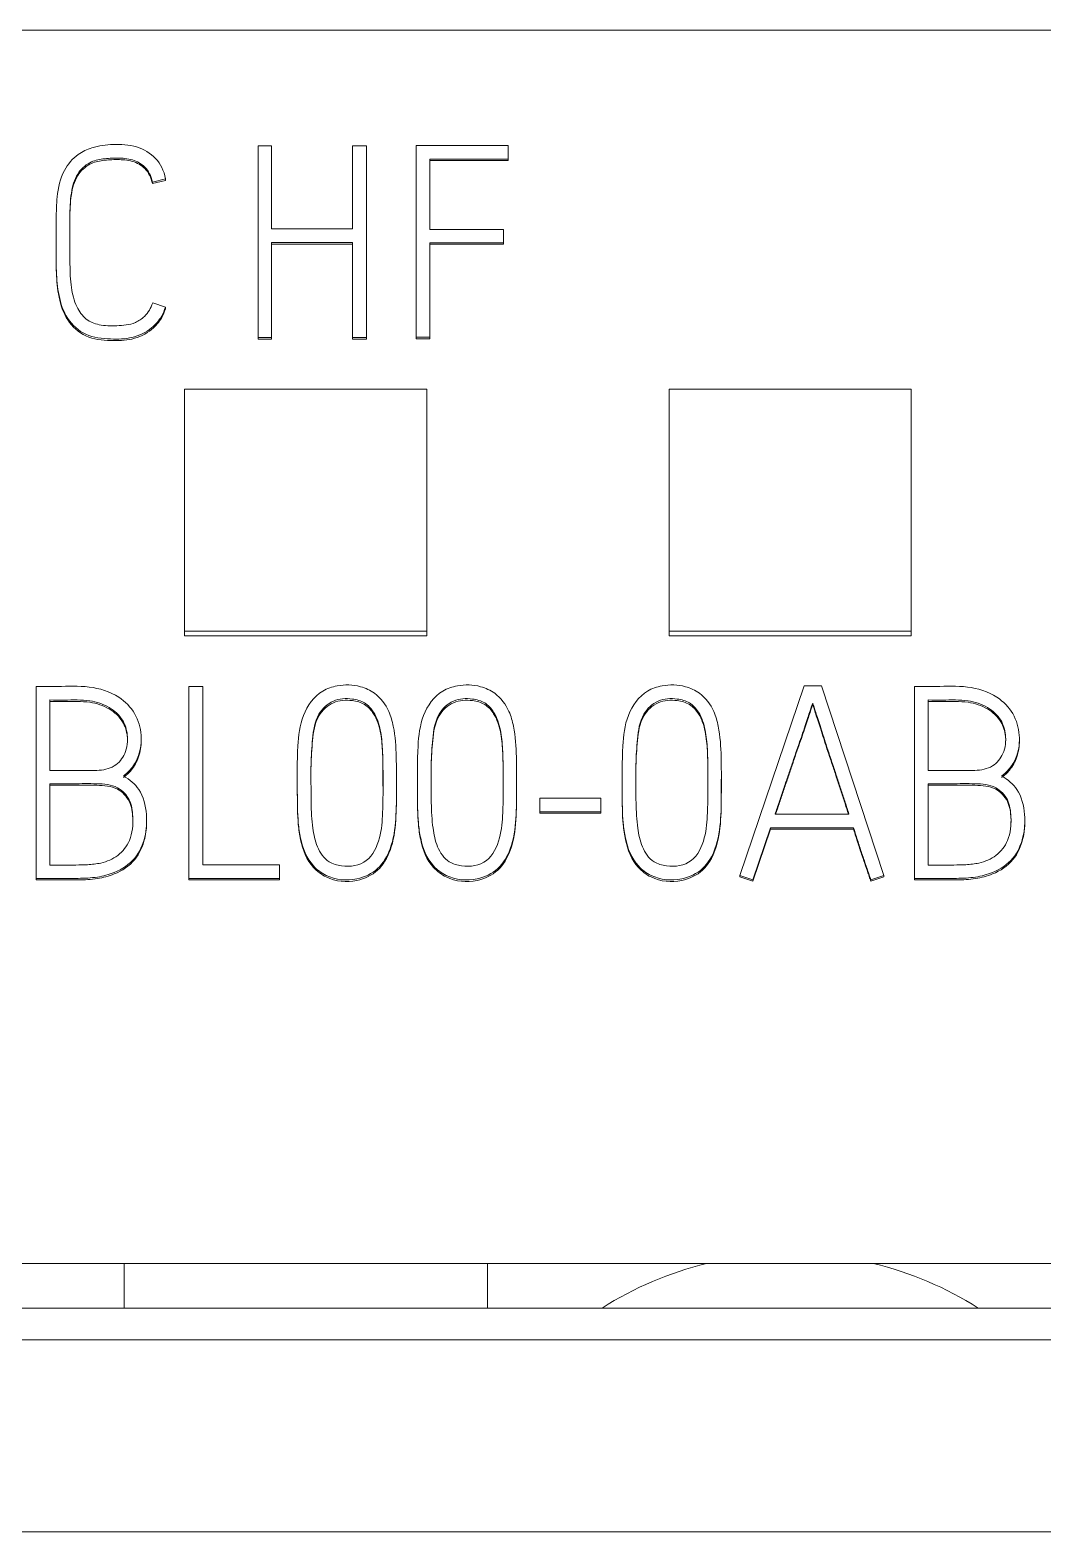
# Model space of a CAD drawing. Header units: millimetres. Extents: x 4137 to 6698, y 1400 to 3585.
# Drawn here: x 5161.37 to 5169.74, y 3360.38 to 3372.78 of the extents above; entities that cross this region are included whole.
import ezdxf

# ---------------------------------------------------------------- set-up
doc = ezdxf.new("R2010")
doc.units = ezdxf.units.MM
doc.layers.add('000-PI-Oprema', color=30, linetype='Continuous', lineweight=5)

msp = doc.modelspace()

# ---------------------------------------------------------------- linework, layer by layer
at = {"layer": '000-PI-Oprema', "color": 0, "linetype": 'ByBlock', "lineweight": 0}
for p, q in [((5176.048, 3372.778), (5151.248, 3372.778)), ((5163.254, 3371.822), (5163.254, 3370.24)), ((5163.365, 3371.822), (5163.254, 3371.822)), ((5163.365, 3371.136), (5163.365, 3371.822)), ((5164.149, 3371.822), (5164.035, 3371.822)), ((5164.035, 3371.822), (5164.035, 3371.136)), ((5164.149, 3370.24), (5164.149, 3371.822)), ((5164.559, 3371.825), (5164.559, 3370.242)), ((5165.32, 3371.825), (5164.559, 3371.825)), ((5165.32, 3371.712), (5165.32, 3371.825)), ((5164.672, 3371.131), (5164.672, 3371.712)), ((5164.672, 3371.712), (5165.32, 3371.712)), ((5164.672, 3371.7), (5165.32, 3371.7)), ((5165.32, 3371.712), (5165.32, 3371.7)), ((5162.491, 3371.55), (5162.382, 3371.523)), ((5162.491, 3371.537), (5162.382, 3371.51)), ((5162.382, 3371.523), (5162.382, 3371.51)), ((5162.491, 3371.55), (5162.491, 3371.537)), ((5161.588, 3371.188), (5161.588, 3371.175)), ((5161.588, 3371.053), (5161.588, 3371.066)), ((5164.035, 3371.136), (5163.365, 3371.136)), ((5165.28, 3371.131), (5164.672, 3371.131)), ((5165.28, 3371.021), (5165.28, 3371.131)), ((5163.365, 3370.24), (5163.365, 3371.023)), ((5163.365, 3371.023), (5164.035, 3371.023)), ((5163.365, 3371.011), (5164.035, 3371.011)), ((5164.035, 3371.023), (5164.035, 3370.24)), ((5164.672, 3370.242), (5164.672, 3371.021)), ((5164.672, 3371.021), (5165.28, 3371.021)), ((5164.672, 3371.009), (5165.28, 3371.009)), ((5165.28, 3371.021), (5165.28, 3371.009)), ((5161.587, 3370.888), (5161.587, 3370.875)), ((5162.384, 3370.526), (5162.489, 3370.489)), ((5162.489, 3370.489), (5162.489, 3370.476)), ((5163.254, 3370.24), (5163.365, 3370.24)), ((5163.254, 3370.24), (5163.254, 3370.227)), ((5163.254, 3370.227), (5163.365, 3370.227)), ((5163.365, 3370.24), (5163.365, 3370.227)), ((5164.035, 3370.24), (5164.035, 3370.227)), ((5164.035, 3370.24), (5164.149, 3370.24)), ((5164.035, 3370.227), (5164.149, 3370.227)), ((5164.149, 3370.24), (5164.149, 3370.227)), ((5164.559, 3370.242), (5164.672, 3370.242)), ((5164.559, 3370.242), (5164.559, 3370.229)), ((5164.559, 3370.229), (5164.672, 3370.229)), ((5164.672, 3370.242), (5164.672, 3370.229)), ((5162.648, 3369.814), (5162.648, 3367.815)), ((5164.648, 3369.814), (5162.648, 3369.814)), ((5164.648, 3367.815), (5164.648, 3369.814)), ((5166.648, 3369.814), (5166.648, 3367.815)), ((5168.648, 3369.814), (5166.648, 3369.814)), ((5168.648, 3367.815), (5168.648, 3369.814)), ((5162.648, 3367.815), (5162.648, 3367.777)), ((5162.648, 3367.815), (5164.648, 3367.815)), ((5162.648, 3367.777), (5164.648, 3367.777)), ((5164.648, 3367.815), (5164.648, 3367.777)), ((5166.648, 3367.815), (5166.648, 3367.777)), ((5166.648, 3367.815), (5168.648, 3367.815)), ((5166.648, 3367.777), (5168.648, 3367.777)), ((5168.648, 3367.815), (5168.648, 3367.777)), ((5161.421, 3365.774), (5161.421, 3367.359)), ((5162.684, 3367.359), (5162.684, 3365.774)), ((5162.797, 3367.359), (5162.684, 3367.359)), ((5162.797, 3365.886), (5162.797, 3367.359)), ((5167.764, 3367.363), (5167.233, 3365.798)), ((5167.906, 3367.363), (5167.764, 3367.363)), ((5168.423, 3365.798), (5167.906, 3367.363)), ((5168.674, 3365.774), (5168.674, 3367.359)), ((5161.535, 3367.247), (5161.535, 3366.666)), ((5167.835, 3367.222), (5167.835, 3367.21)), ((5168.787, 3367.247), (5168.787, 3366.666)), ((5162.289, 3366.911), (5162.289, 3366.931)), ((5169.542, 3366.911), (5169.542, 3366.931)), ((5163.578, 3366.625), (5163.578, 3366.612)), ((5164.57, 3366.625), (5164.57, 3366.612)), ((5166.261, 3366.625), (5166.261, 3366.612)), ((5161.535, 3366.555), (5161.535, 3365.884)), ((5164.397, 3366.581), (5164.397, 3366.594)), ((5165.389, 3366.581), (5165.389, 3366.594)), ((5167.08, 3366.581), (5167.08, 3366.594)), ((5168.787, 3366.555), (5168.787, 3365.884)), ((5165.58, 3366.437), (5165.58, 3366.324)), ((5166.086, 3366.437), (5165.58, 3366.437)), ((5166.086, 3366.324), (5166.086, 3366.437)), ((5162.334, 3366.239), (5162.334, 3366.251)), ((5165.58, 3366.324), (5165.58, 3366.312)), ((5165.58, 3366.324), (5166.086, 3366.324)), ((5165.58, 3366.312), (5166.086, 3366.312)), ((5166.086, 3366.324), (5166.086, 3366.312)), ((5168.134, 3366.305), (5167.524, 3366.305)), ((5169.586, 3366.239), (5169.586, 3366.251)), ((5167.34, 3365.763), (5167.486, 3366.192)), ((5167.34, 3365.75), (5167.486, 3366.18)), ((5167.486, 3366.192), (5167.486, 3366.18)), ((5167.486, 3366.192), (5168.172, 3366.192)), ((5167.486, 3366.18), (5168.172, 3366.18)), ((5168.172, 3366.192), (5168.172, 3366.18)), ((5163.432, 3365.886), (5162.797, 3365.886)), ((5163.432, 3365.774), (5163.432, 3365.886)), ((5161.421, 3365.774), (5161.421, 3365.761)), ((5162.684, 3365.774), (5162.684, 3365.761)), ((5162.684, 3365.774), (5163.432, 3365.774)), ((5162.684, 3365.761), (5163.432, 3365.761)), ((5163.432, 3365.774), (5163.432, 3365.761)), ((5167.233, 3365.798), (5167.233, 3365.786)), ((5167.233, 3365.798), (5167.34, 3365.763)), ((5167.233, 3365.786), (5167.34, 3365.75)), ((5167.34, 3365.763), (5167.34, 3365.75)), ((5168.314, 3365.763), (5168.423, 3365.798)), ((5168.314, 3365.75), (5168.423, 3365.786)), ((5168.314, 3365.763), (5168.314, 3365.75)), ((5168.423, 3365.798), (5168.423, 3365.786)), ((5168.674, 3365.774), (5168.674, 3365.761)), ((5176.048, 3362.595), (5151.248, 3362.595)), ((5162.148, 3362.595), (5162.148, 3362.227)), ((5165.148, 3362.595), (5165.148, 3362.227)), ((5176.148, 3362.227), (5151.148, 3362.227)), ((5176.148, 3361.964), (5151.148, 3361.964)), ((5152.148, 3360.378), (5175.148, 3360.378))]:
    msp.add_line(p, q, dxfattribs=at)
for start, end in [(103.753, 122.3801), (57.6199, 76.247)]:
    msp.add_arc((5167.648, 3359.778), 2.9, start, end, dxfattribs=at)
for points, knots in [([(5162.489, 3370.489), (5162.481, 3370.463), (5162.455, 3370.4), (5162.369, 3370.3), (5162.216, 3370.228), (5162.027, 3370.224), (5161.827, 3370.244), (5161.665, 3370.39), (5161.604, 3370.585), (5161.584, 3370.794), (5161.589, 3371.005), (5161.587, 3371.21), (5161.59, 3371.415), (5161.632, 3371.61), (5161.749, 3371.751), (5161.897, 3371.818), (5162.063, 3371.839), (5162.25, 3371.83), (5162.425, 3371.727), (5162.476, 3371.618), (5162.491, 3371.55)], [0, 0, 0, 0, 0.023749, 0.063372, 0.118592, 0.172501, 0.236244, 0.297229, 0.359591, 0.421629, 0.490644, 0.554667, 0.610982, 0.680492, 0.733777, 0.772528, 0.826559, 0.886213, 0.942216, 1, 1, 1, 1]), ([(5162.382, 3371.523), (5162.372, 3371.574), (5162.335, 3371.65), (5162.216, 3371.715), (5162.094, 3371.724), (5161.976, 3371.717), (5161.853, 3371.69), (5161.748, 3371.587), (5161.703, 3371.421), (5161.7, 3371.239), (5161.701, 3371.044), (5161.7, 3370.85), (5161.705, 3370.661), (5161.745, 3370.503), (5161.824, 3370.385), (5161.951, 3370.335), (5162.09, 3370.335), (5162.224, 3370.345), (5162.332, 3370.419), (5162.37, 3370.481), (5162.384, 3370.526)], [0, 0, 0, 0, 0.052928, 0.097969, 0.144851, 0.190624, 0.232935, 0.284925, 0.348337, 0.424764, 0.49245, 0.572241, 0.64631, 0.708712, 0.757514, 0.801091, 0.856423, 0.915681, 0.949914, 1, 1, 1, 1]), ([(5162.382, 3371.51), (5162.372, 3371.562), (5162.335, 3371.638), (5162.216, 3371.703), (5162.094, 3371.711), (5161.976, 3371.705), (5161.853, 3371.677), (5161.748, 3371.574), (5161.703, 3371.408), (5161.7, 3371.227), (5161.701, 3371.056), (5161.701, 3370.952), (5161.701, 3370.907)], [0, 0, 0, 0, 0.097342, 0.180178, 0.266401, 0.350584, 0.428399, 0.524015, 0.640638, 0.781197, 0.905681, 1, 1, 1, 1]), ([(5162.489, 3370.476), (5162.481, 3370.451), (5162.455, 3370.388), (5162.369, 3370.287), (5162.216, 3370.215), (5162.027, 3370.211), (5161.827, 3370.231), (5161.665, 3370.377), (5161.604, 3370.573), (5161.588, 3370.741), (5161.587, 3370.842), (5161.587, 3370.875)], [0, 0, 0, 0, 0.052439, 0.139927, 0.261857, 0.380889, 0.521635, 0.656293, 0.793992, 0.930972, 1, 1, 1, 1]), ([(5161.421, 3367.359), (5161.481, 3367.359), (5161.626, 3367.356), (5161.859, 3367.37), (5162.094, 3367.298), (5162.249, 3367.143), (5162.299, 3366.962), (5162.281, 3366.8), (5162.218, 3366.686), (5162.167, 3366.638), (5162.143, 3366.619)], [0, 0, 0, 0, 0.121799, 0.300471, 0.478612, 0.608153, 0.736749, 0.853072, 0.938599, 1, 1, 1, 1]), ([(5163.908, 3367.363), (5163.866, 3367.356), (5163.742, 3367.315), (5163.607, 3367.123), (5163.575, 3366.825), (5163.579, 3366.529), (5163.579, 3366.274), (5163.608, 3366.064), (5163.669, 3365.899), (5163.85, 3365.764), (5164.053, 3365.746), (5164.256, 3365.841), (5164.366, 3366.034), (5164.397, 3366.268), (5164.397, 3366.522), (5164.398, 3366.777), (5164.386, 3366.989), (5164.334, 3367.175), (5164.242, 3367.3), (5164.082, 3367.373), (5163.972, 3367.375), (5163.908, 3367.363)], [0, 0, 0, 0, 0.03125, 0.09375, 0.15625, 0.25, 0.3125, 0.34375, 0.40625, 0.4375, 0.5, 0.546875, 0.59375, 0.65625, 0.71875, 0.78125, 0.84375, 0.875, 0.921875, 0.953125, 1, 1, 1, 1]), ([(5164.9, 3367.363), (5164.858, 3367.356), (5164.734, 3367.315), (5164.599, 3367.123), (5164.567, 3366.825), (5164.571, 3366.529), (5164.571, 3366.274), (5164.6, 3366.064), (5164.661, 3365.899), (5164.842, 3365.764), (5165.045, 3365.746), (5165.248, 3365.841), (5165.358, 3366.034), (5165.389, 3366.268), (5165.389, 3366.522), (5165.39, 3366.777), (5165.378, 3366.989), (5165.326, 3367.175), (5165.234, 3367.3), (5165.074, 3367.373), (5164.964, 3367.375), (5164.9, 3367.363)], [0, 0, 0, 0, 0.03125, 0.09375, 0.15625, 0.25, 0.3125, 0.34375, 0.40625, 0.4375, 0.5, 0.546875, 0.59375, 0.65625, 0.71875, 0.78125, 0.84375, 0.875, 0.921875, 0.953125, 1, 1, 1, 1]), ([(5166.591, 3367.363), (5166.548, 3367.356), (5166.425, 3367.315), (5166.29, 3367.123), (5166.258, 3366.825), (5166.262, 3366.529), (5166.262, 3366.274), (5166.291, 3366.064), (5166.352, 3365.899), (5166.533, 3365.764), (5166.736, 3365.746), (5166.939, 3365.841), (5167.049, 3366.034), (5167.08, 3366.268), (5167.08, 3366.522), (5167.081, 3366.777), (5167.069, 3366.989), (5167.017, 3367.175), (5166.925, 3367.3), (5166.765, 3367.373), (5166.655, 3367.375), (5166.591, 3367.363)], [0, 0, 0, 0, 0.03125, 0.09375, 0.15625, 0.25, 0.3125, 0.34375, 0.40625, 0.4375, 0.5, 0.546875, 0.59375, 0.65625, 0.71875, 0.78125, 0.84375, 0.875, 0.921875, 0.953125, 1, 1, 1, 1]), ([(5168.674, 3367.359), (5168.733, 3367.359), (5168.879, 3367.356), (5169.112, 3367.37), (5169.346, 3367.298), (5169.501, 3367.143), (5169.551, 3366.962), (5169.534, 3366.8), (5169.471, 3366.686), (5169.419, 3366.638), (5169.395, 3366.619)], [0, 0, 0, 0, 0.121799, 0.300471, 0.478612, 0.608153, 0.736749, 0.853072, 0.938599, 1, 1, 1, 1]), ([(5161.535, 3366.666), (5161.583, 3366.666), (5161.668, 3366.665), (5161.798, 3366.666), (5161.927, 3366.661), (5162.072, 3366.684), (5162.17, 3366.807), (5162.185, 3366.951), (5162.142, 3367.093), (5162.026, 3367.199), (5161.853, 3367.253), (5161.685, 3367.245), (5161.575, 3367.247), (5161.535, 3367.247)], [0, 0, 0, 0, 0.089881, 0.159215, 0.241238, 0.333496, 0.41712, 0.515535, 0.593949, 0.688978, 0.794399, 0.924872, 1, 1, 1, 1]), ([(5162.177, 3366.909), (5162.177, 3366.922), (5162.173, 3366.977), (5162.142, 3367.081), (5162.026, 3367.186), (5161.853, 3367.241), (5161.685, 3367.232), (5161.575, 3367.234), (5161.535, 3367.234)], [0, 0, 0, 0, 0.046506, 0.200835, 0.387866, 0.595348, 0.852137, 1, 1, 1, 1]), ([(5164.134, 3367.223), (5164.104, 3367.241), (5164.016, 3367.264), (5163.87, 3367.256), (5163.728, 3367.122), (5163.702, 3366.923), (5163.689, 3366.717), (5163.692, 3366.539), (5163.692, 3366.364), (5163.701, 3366.205), (5163.734, 3366.033), (5163.818, 3365.908), (5163.978, 3365.862), (5164.17, 3365.89), (5164.271, 3366.111), (5164.287, 3366.348), (5164.287, 3366.596), (5164.285, 3366.824), (5164.269, 3366.999), (5164.226, 3367.135), (5164.164, 3367.204), (5164.134, 3367.223)], [0, 0, 0, 0, 0.03125, 0.078125, 0.125, 0.1875, 0.25, 0.3125, 0.34375, 0.40625, 0.453125, 0.5, 0.53125, 0.59375, 0.65625, 0.71875, 0.8125, 0.875, 0.921875, 0.96875, 1, 1, 1, 1]), ([(5164.134, 3367.21), (5164.104, 3367.228), (5164.016, 3367.251), (5163.87, 3367.243), (5163.728, 3367.109), (5163.702, 3366.91), (5163.692, 3366.747), (5163.691, 3366.65), (5163.691, 3366.623)], [0, 0, 0, 0, 0.114194, 0.285486, 0.456777, 0.685166, 0.913555, 1, 1, 1, 1]), ([(5165.126, 3367.223), (5165.096, 3367.241), (5165.008, 3367.264), (5164.862, 3367.256), (5164.72, 3367.122), (5164.694, 3366.923), (5164.681, 3366.717), (5164.684, 3366.539), (5164.684, 3366.364), (5164.693, 3366.205), (5164.726, 3366.033), (5164.81, 3365.908), (5164.97, 3365.862), (5165.162, 3365.89), (5165.263, 3366.111), (5165.279, 3366.348), (5165.279, 3366.596), (5165.277, 3366.824), (5165.261, 3366.999), (5165.218, 3367.135), (5165.156, 3367.204), (5165.126, 3367.223)], [0, 0, 0, 0, 0.03125, 0.078125, 0.125, 0.1875, 0.25, 0.3125, 0.34375, 0.40625, 0.453125, 0.5, 0.53125, 0.59375, 0.65625, 0.71875, 0.8125, 0.875, 0.921875, 0.96875, 1, 1, 1, 1]), ([(5165.126, 3367.21), (5165.096, 3367.228), (5165.008, 3367.251), (5164.862, 3367.243), (5164.72, 3367.109), (5164.694, 3366.91), (5164.684, 3366.747), (5164.683, 3366.65), (5164.683, 3366.623)], [0, 0, 0, 0, 0.114194, 0.285486, 0.456777, 0.685166, 0.913555, 1, 1, 1, 1]), ([(5166.817, 3367.223), (5166.787, 3367.241), (5166.699, 3367.264), (5166.553, 3367.256), (5166.411, 3367.122), (5166.385, 3366.923), (5166.372, 3366.717), (5166.375, 3366.539), (5166.375, 3366.364), (5166.384, 3366.205), (5166.417, 3366.033), (5166.501, 3365.908), (5166.661, 3365.862), (5166.853, 3365.89), (5166.954, 3366.111), (5166.969, 3366.348), (5166.97, 3366.596), (5166.968, 3366.824), (5166.952, 3366.999), (5166.909, 3367.135), (5166.847, 3367.204), (5166.817, 3367.223)], [0, 0, 0, 0, 0.03125, 0.078125, 0.125, 0.1875, 0.25, 0.3125, 0.34375, 0.40625, 0.453125, 0.5, 0.53125, 0.59375, 0.65625, 0.71875, 0.8125, 0.875, 0.921875, 0.96875, 1, 1, 1, 1]), ([(5166.817, 3367.21), (5166.787, 3367.228), (5166.699, 3367.251), (5166.553, 3367.243), (5166.411, 3367.109), (5166.385, 3366.91), (5166.375, 3366.747), (5166.374, 3366.65), (5166.374, 3366.623)], [0, 0, 0, 0, 0.114194, 0.285486, 0.456777, 0.685166, 0.913555, 1, 1, 1, 1]), ([(5167.524, 3366.305), (5167.535, 3366.337), (5167.557, 3366.402), (5167.59, 3366.501), (5167.624, 3366.6), (5167.657, 3366.697), (5167.688, 3366.79), (5167.719, 3366.878), (5167.747, 3366.959), (5167.772, 3367.034), (5167.793, 3367.099), (5167.811, 3367.152), (5167.825, 3367.192), (5167.832, 3367.214), (5167.835, 3367.222)], [0, 0, 0, 0, 0.106118, 0.213594, 0.322428, 0.429305, 0.530911, 0.627246, 0.716632, 0.797389, 0.869519, 0.929228, 0.972722, 1, 1, 1, 1]), ([(5167.835, 3367.222), (5167.837, 3367.214), (5167.845, 3367.192), (5167.857, 3367.152), (5167.875, 3367.099), (5167.896, 3367.034), (5167.92, 3366.959), (5167.946, 3366.878), (5167.975, 3366.79), (5168.006, 3366.697), (5168.038, 3366.6), (5168.071, 3366.501), (5168.103, 3366.402), (5168.124, 3366.337), (5168.134, 3366.305)], [0, 0, 0, 0, 0.027336, 0.070868, 0.130595, 0.202708, 0.283396, 0.372662, 0.4689, 0.570509, 0.677489, 0.786433, 0.893936, 1, 1, 1, 1]), ([(5168.787, 3366.666), (5168.835, 3366.666), (5168.92, 3366.665), (5169.05, 3366.666), (5169.179, 3366.661), (5169.324, 3366.684), (5169.422, 3366.807), (5169.437, 3366.951), (5169.394, 3367.093), (5169.279, 3367.199), (5169.105, 3367.253), (5168.937, 3367.245), (5168.827, 3367.247), (5168.787, 3367.247)], [0, 0, 0, 0, 0.089881, 0.159215, 0.241238, 0.333496, 0.41712, 0.515535, 0.593949, 0.688978, 0.794399, 0.924872, 1, 1, 1, 1]), ([(5169.429, 3366.909), (5169.429, 3366.922), (5169.425, 3366.977), (5169.394, 3367.081), (5169.279, 3367.186), (5169.105, 3367.241), (5168.937, 3367.232), (5168.827, 3367.234), (5168.787, 3367.234)], [0, 0, 0, 0, 0.046506, 0.200835, 0.387866, 0.595348, 0.852137, 1, 1, 1, 1]), ([(5164.286, 3366.536), (5164.286, 3366.563), (5164.286, 3366.661), (5164.285, 3366.811), (5164.269, 3366.987), (5164.226, 3367.122), (5164.164, 3367.191), (5164.134, 3367.21)], [0, 0, 0, 0, 0.115044, 0.410029, 0.631268, 0.852507, 1, 1, 1, 1]), ([(5165.278, 3366.536), (5165.278, 3366.563), (5165.278, 3366.661), (5165.277, 3366.811), (5165.261, 3366.987), (5165.218, 3367.122), (5165.156, 3367.191), (5165.126, 3367.21)], [0, 0, 0, 0, 0.115044, 0.410029, 0.631268, 0.852507, 1, 1, 1, 1]), ([(5166.969, 3366.536), (5166.969, 3366.563), (5166.969, 3366.661), (5166.968, 3366.811), (5166.952, 3366.987), (5166.909, 3367.122), (5166.847, 3367.191), (5166.817, 3367.21)], [0, 0, 0, 0, 0.115044, 0.410029, 0.631268, 0.852507, 1, 1, 1, 1]), ([(5167.528, 3366.305), (5167.538, 3366.333), (5167.558, 3366.394), (5167.59, 3366.488), (5167.624, 3366.587), (5167.657, 3366.684), (5167.688, 3366.778), (5167.719, 3366.865), (5167.747, 3366.947), (5167.772, 3367.021), (5167.793, 3367.086), (5167.811, 3367.14), (5167.825, 3367.18), (5167.832, 3367.201), (5167.835, 3367.21)], [0, 0, 0, 0, 0.09357, 0.202554, 0.312916, 0.421294, 0.524326, 0.622014, 0.712654, 0.794544, 0.867687, 0.928234, 0.972339, 1, 1, 1, 1]), ([(5167.835, 3367.21), (5167.837, 3367.201), (5167.845, 3367.18), (5167.857, 3367.14), (5167.875, 3367.086), (5167.896, 3367.021), (5167.92, 3366.947), (5167.946, 3366.865), (5167.975, 3366.777), (5168.006, 3366.684), (5168.038, 3366.587), (5168.071, 3366.488), (5168.101, 3366.394), (5168.121, 3366.333), (5168.13, 3366.305)], [0, 0, 0, 0, 0.02772, 0.071862, 0.132428, 0.205553, 0.287375, 0.377893, 0.475483, 0.578518, 0.686999, 0.797473, 0.906485, 1, 1, 1, 1]), ([(5162.289, 3366.913), (5162.29, 3366.866), (5162.276, 3366.779), (5162.218, 3366.673), (5162.167, 3366.625), (5162.143, 3366.607)], [0, 0, 0, 0, 0.39415, 0.746816, 1, 1, 1, 1]), ([(5169.542, 3366.913), (5169.542, 3366.866), (5169.529, 3366.779), (5169.471, 3366.673), (5169.419, 3366.625), (5169.395, 3366.607)], [0, 0, 0, 0, 0.39415, 0.746816, 1, 1, 1, 1]), ([(5162.143, 3366.619), (5162.196, 3366.589), (5162.294, 3366.508), (5162.342, 3366.31), (5162.329, 3366.113), (5162.249, 3365.926), (5162.089, 3365.822), (5161.924, 3365.779), (5161.764, 3365.773), (5161.596, 3365.774), (5161.479, 3365.774), (5161.421, 3365.774)], [0, 0, 0, 0, 0.103943, 0.238103, 0.352261, 0.47238, 0.599265, 0.688206, 0.785795, 0.892897, 1, 1, 1, 1]), ([(5163.578, 3366.612), (5163.578, 3366.566), (5163.579, 3366.435), (5163.579, 3366.261), (5163.608, 3366.051), (5163.669, 3365.886), (5163.85, 3365.751), (5164.053, 3365.733), (5164.256, 3365.828), (5164.366, 3366.021), (5164.397, 3366.255), (5164.397, 3366.449), (5164.397, 3366.557), (5164.397, 3366.581)], [0, 0, 0, 0, 0.065476, 0.18556, 0.245602, 0.365686, 0.425728, 0.545812, 0.635875, 0.725938, 0.846022, 0.966106, 1, 1, 1, 1]), ([(5164.57, 3366.612), (5164.57, 3366.566), (5164.571, 3366.435), (5164.571, 3366.261), (5164.6, 3366.051), (5164.661, 3365.886), (5164.842, 3365.751), (5165.045, 3365.733), (5165.248, 3365.828), (5165.358, 3366.021), (5165.389, 3366.255), (5165.389, 3366.449), (5165.389, 3366.557), (5165.389, 3366.581)], [0, 0, 0, 0, 0.065476, 0.18556, 0.245602, 0.365686, 0.425728, 0.545812, 0.635875, 0.725938, 0.846022, 0.966106, 1, 1, 1, 1]), ([(5166.261, 3366.612), (5166.261, 3366.566), (5166.262, 3366.435), (5166.262, 3366.261), (5166.291, 3366.051), (5166.352, 3365.886), (5166.533, 3365.751), (5166.736, 3365.733), (5166.939, 3365.828), (5167.049, 3366.021), (5167.08, 3366.255), (5167.08, 3366.449), (5167.08, 3366.557), (5167.08, 3366.581)], [0, 0, 0, 0, 0.065476, 0.18556, 0.245602, 0.365686, 0.425728, 0.545812, 0.635875, 0.725938, 0.846022, 0.966106, 1, 1, 1, 1]), ([(5169.395, 3366.619), (5169.448, 3366.589), (5169.546, 3366.508), (5169.594, 3366.31), (5169.581, 3366.113), (5169.502, 3365.926), (5169.342, 3365.822), (5169.176, 3365.779), (5169.017, 3365.773), (5168.848, 3365.774), (5168.732, 3365.774), (5168.674, 3365.774)], [0, 0, 0, 0, 0.103943, 0.238103, 0.352261, 0.47238, 0.599265, 0.688206, 0.785795, 0.892897, 1, 1, 1, 1]), ([(5161.535, 3365.884), (5161.574, 3365.884), (5161.678, 3365.885), (5161.818, 3365.883), (5161.971, 3365.898), (5162.105, 3365.953), (5162.214, 3366.095), (5162.226, 3366.265), (5162.205, 3366.426), (5162.091, 3366.547), (5161.914, 3366.558), (5161.729, 3366.555), (5161.599, 3366.555), (5161.535, 3366.555)], [0, 0, 0, 0, 0.066156, 0.175169, 0.23737, 0.32413, 0.412445, 0.52466, 0.605148, 0.683631, 0.78156, 0.89078, 1, 1, 1, 1]), ([(5162.22, 3366.235), (5162.22, 3366.247), (5162.219, 3366.307), (5162.205, 3366.414), (5162.091, 3366.534), (5161.914, 3366.546), (5161.729, 3366.542), (5161.599, 3366.543), (5161.535, 3366.543)], [0, 0, 0, 0, 0.039686, 0.202294, 0.36085, 0.558693, 0.779347, 1, 1, 1, 1]), ([(5168.787, 3365.884), (5168.826, 3365.884), (5168.93, 3365.885), (5169.07, 3365.883), (5169.223, 3365.898), (5169.357, 3365.953), (5169.466, 3366.095), (5169.478, 3366.265), (5169.457, 3366.426), (5169.344, 3366.547), (5169.166, 3366.558), (5168.981, 3366.555), (5168.851, 3366.555), (5168.787, 3366.555)], [0, 0, 0, 0, 0.066156, 0.175169, 0.23737, 0.32413, 0.412445, 0.52466, 0.605148, 0.683631, 0.78156, 0.89078, 1, 1, 1, 1]), ([(5169.473, 3366.235), (5169.473, 3366.247), (5169.471, 3366.307), (5169.457, 3366.414), (5169.344, 3366.534), (5169.166, 3366.546), (5168.981, 3366.542), (5168.851, 3366.543), (5168.787, 3366.543)], [0, 0, 0, 0, 0.039686, 0.202294, 0.36085, 0.558693, 0.779347, 1, 1, 1, 1]), ([(5162.334, 3366.24), (5162.334, 3366.194), (5162.322, 3366.085), (5162.249, 3365.913), (5162.089, 3365.81), (5161.924, 3365.766), (5161.764, 3365.76), (5161.596, 3365.762), (5161.479, 3365.761), (5161.421, 3365.761)], [0, 0, 0, 0, 0.115677, 0.279669, 0.452899, 0.574324, 0.707557, 0.853779, 1, 1, 1, 1]), ([(5169.586, 3366.24), (5169.586, 3366.194), (5169.574, 3366.085), (5169.502, 3365.913), (5169.342, 3365.81), (5169.176, 3365.766), (5169.017, 3365.76), (5168.848, 3365.762), (5168.732, 3365.761), (5168.674, 3365.761)], [0, 0, 0, 0, 0.115677, 0.279669, 0.452899, 0.574324, 0.707557, 0.853779, 1, 1, 1, 1]), ([(5168.172, 3366.192), (5168.178, 3366.172), (5168.19, 3366.133), (5168.209, 3366.077), (5168.226, 3366.024), (5168.242, 3365.975), (5168.257, 3365.93), (5168.272, 3365.887), (5168.287, 3365.845), (5168.301, 3365.803), (5168.31, 3365.776), (5168.314, 3365.763)], [0, 0, 0, 0, 0.138948, 0.27018, 0.393699, 0.508312, 0.612826, 0.707241, 0.810993, 0.908573, 1, 1, 1, 1]), ([(5168.172, 3366.18), (5168.178, 3366.16), (5168.19, 3366.121), (5168.209, 3366.064), (5168.226, 3366.011), (5168.242, 3365.962), (5168.257, 3365.918), (5168.272, 3365.874), (5168.287, 3365.832), (5168.301, 3365.791), (5168.31, 3365.763), (5168.314, 3365.75)], [0, 0, 0, 0, 0.138948, 0.27018, 0.393699, 0.508312, 0.612826, 0.707241, 0.810993, 0.908573, 1, 1, 1, 1])]:
    msp.add_open_spline(points, degree=3, knots=knots, dxfattribs=at)

doc.saveas('drawing.dxf')
